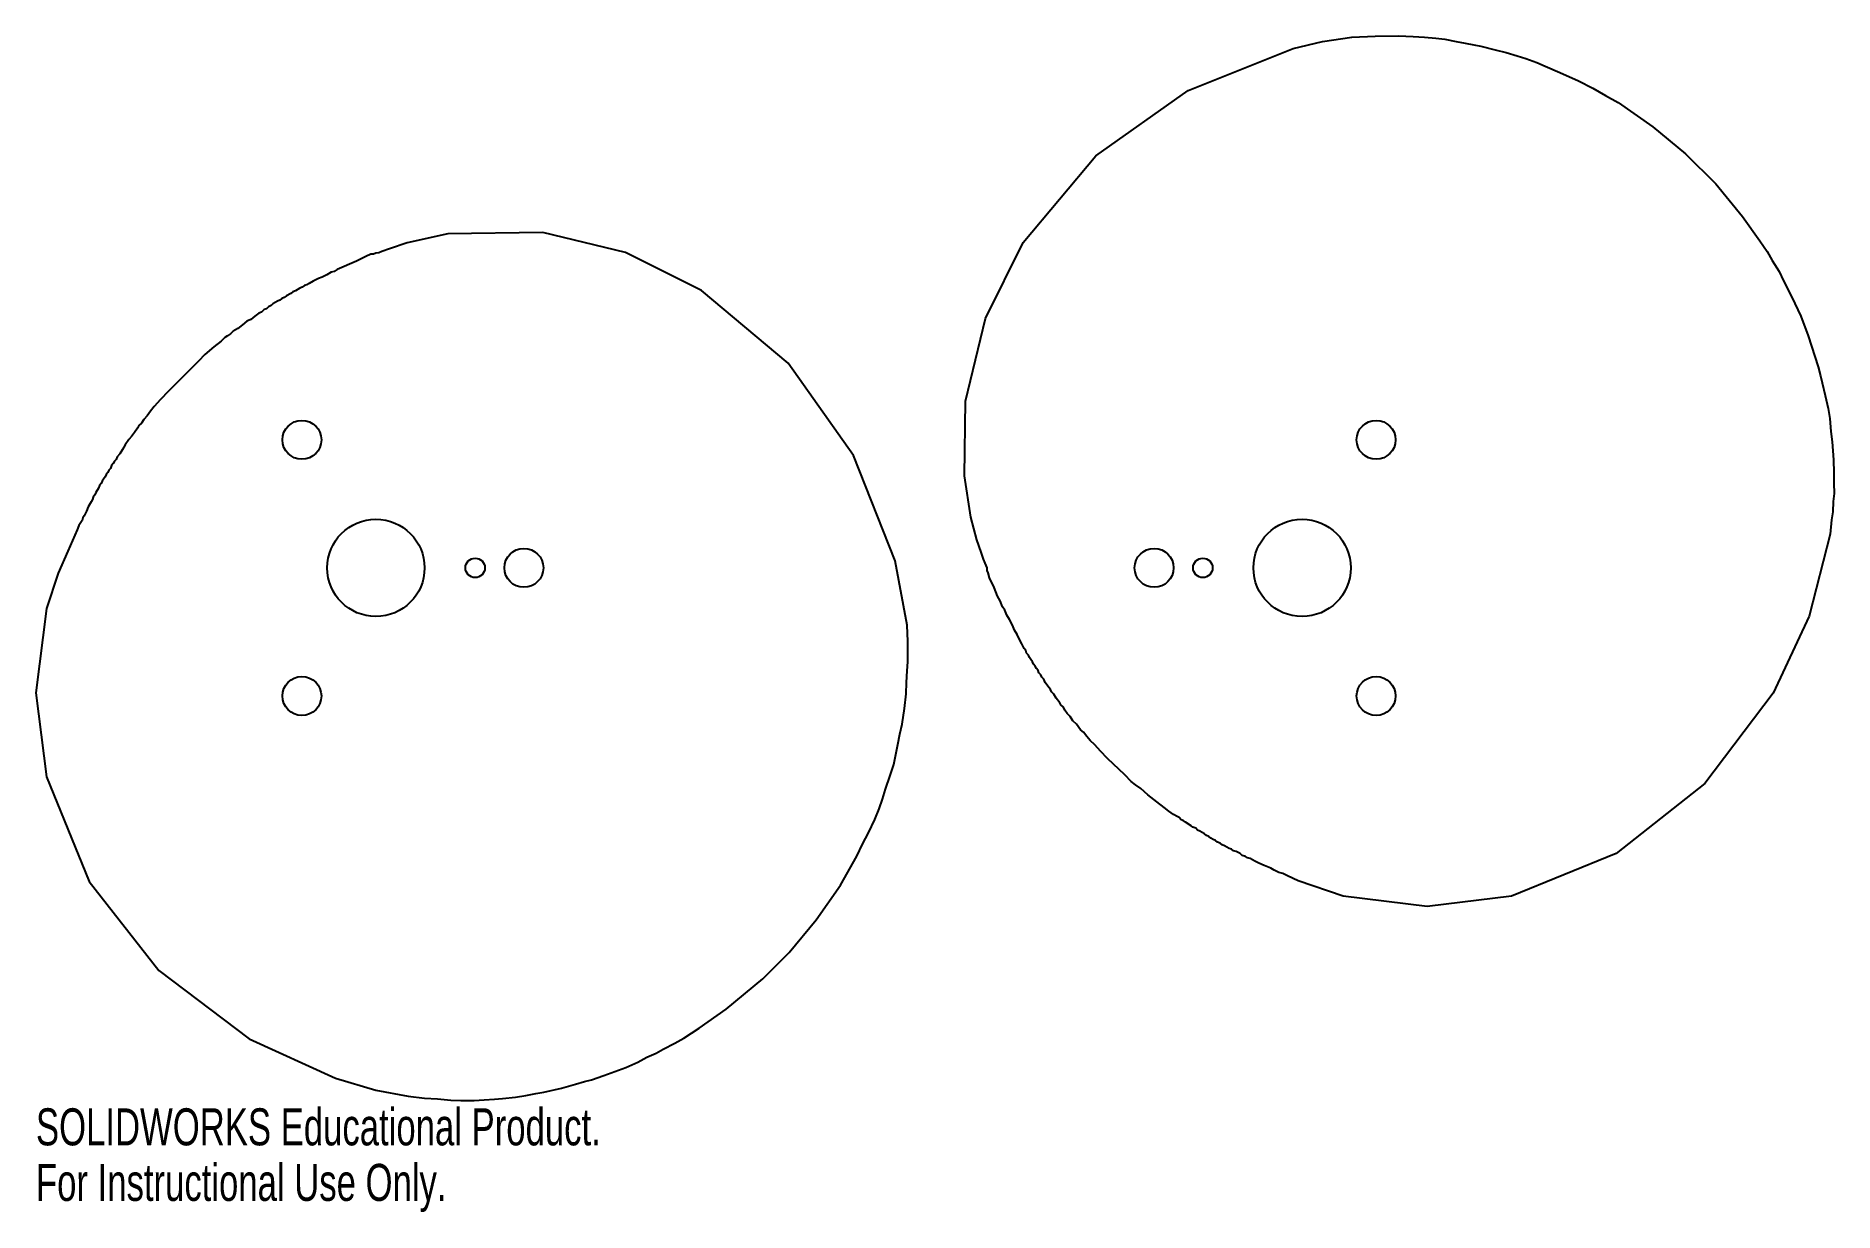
# Model space of a CAD drawing. Header units: inches. Extents: x -1.75 to 7.49, y -3.31 to 2.73.
import ezdxf

# ---------------------------------------------------------------- set-up
doc = ezdxf.new("R2010")
doc.units = ezdxf.units.IN
doc.header["$MEASUREMENT"] = 0
doc.styles.add('SLDTEXTSTYLE0', font='TXT', dxfattribs={"width": 0.7})

msp = doc.modelspace()

# ---------------------------------------------------------------- linework, layer by layer
at = {"color": 7, "linetype": 'Continuous', "flags": 128}
for points in [[(3.1391, 0), (3.129, 0.025), (3.1213, 0.0447), (3.1082, 0.0802), (3.087, 0.1443), (3.0561, 0.2608), (3.0223, 0.4733), (3.0285, 0.8571), (3.1315, 1.2808), (3.3247, 1.6718), (3.6981, 2.1169), (4.1718, 2.4535), (4.7118, 2.669), (4.861, 2.7048), (5.0123, 2.7272), (5.1319, 2.7325), (5.2517, 2.7339), (5.3268, 2.7306), (5.3857, 2.7272), (5.4446, 2.7225), (5.4906, 2.7165), (5.5486, 2.7053), (5.5942, 2.6969), (5.6397, 2.6882), (5.6754, 2.681), (5.7482, 2.6624), (5.8058, 2.6496), (5.862, 2.6313), (5.9066, 2.6182), (5.962, 2.5976), (6.0045, 2.5787), (6.0806, 2.5456), (6.1772, 2.5033), (6.2508, 2.465), (6.3151, 2.4279), (6.3794, 2.3913), (6.558, 2.2665), (6.7266, 2.1285), (6.8813, 1.9742), (7.0196, 1.8059), (7.1073, 1.6808), (7.1462, 1.6256), (7.1709, 1.579), (7.2078, 1.5224), (7.2302, 1.4747), (7.273, 1.3907), (7.3183, 1.2935), (7.3557, 1.1933), (7.4068, 1.0332), (7.419, 0.987), (7.4276, 0.9504), (7.444, 0.8854), (7.4588, 0.8199), (7.4667, 0.7678), (7.4726, 0.7009), (7.4792, 0.6486), (7.4859, 0.5548), (7.4874, 0.4877), (7.4882, 0.435), (7.4889, 0.3824), (7.484, 0.3409), (7.4824, 0.2883), (7.4761, 0.247), (7.4692, 0.1734), (7.3604, -0.2485), (7.1762, -0.6442), (6.826, -1.1079), (6.3694, -1.4671), (5.8321, -1.6871), (5.3995, -1.7411), (4.9671, -1.6874), (4.736, -1.6077), (4.6813, -1.5824), (4.6576, -1.5701), (4.6375, -1.5662), (4.6142, -1.5533), (4.5959, -1.5435), (4.5622, -1.5294), (4.5348, -1.5173), (4.5135, -1.5072), (4.4903, -1.4932), (4.477, -1.4903), (4.4657, -1.4829), (4.4498, -1.4774), (4.4395, -1.4682), (4.4182, -1.4585), (4.4053, -1.4545), (4.3944, -1.4463), (4.3816, -1.4421), (4.3703, -1.4348), (4.3585, -1.4286), (4.3462, -1.4232), (4.3356, -1.4149), (4.3229, -1.4103), (4.3123, -1.4019), (4.3004, -1.3958), (4.2888, -1.3892), (4.2783, -1.3809), (4.2658, -1.3756), (4.256, -1.3663), (4.2322, -1.354), (4.2202, -1.3479), (4.2106, -1.3383), (4.1962, -1.3329), (4.1869, -1.3258), (4.1589, -1.3074), (4.1467, -1.2991), (4.1359, -1.2941), (4.1258, -1.2831), (4.115, -1.2782), (4.0972, -1.2673), (4.0729, -1.2498), (4.0493, -1.2314), (4.0115, -1.2031), (3.964, -1.166), (3.929, -1.1346), (3.9012, -1.1144), (3.8798, -1.0979), (3.8471, -1.0639), (3.7577, -0.9805), (3.7207, -0.9413), (3.6931, -0.9092), (3.6677, -0.8874), (3.6509, -0.8664), (3.6347, -0.8448), (3.6184, -0.8322), (3.5986, -0.8041), (3.5796, -0.786), (3.5652, -0.7632), (3.5507, -0.7485), (3.5391, -0.7305), (3.5308, -0.7157), (3.5184, -0.7047), (3.5119, -0.6932), (3.4933, -0.6703), (3.4823, -0.6494), (3.4705, -0.6378), (3.4654, -0.6253), (3.4507, -0.6075), (3.4369, -0.5889), (3.4298, -0.5715), (3.4201, -0.5621), (3.4143, -0.5499), (3.404, -0.5388), (3.4007, -0.527), (3.392, -0.5167), (3.3863, -0.5045), (3.377, -0.4946), (3.3716, -0.4823), (3.3636, -0.4715), (3.3565, -0.4602), (3.3509, -0.448), (3.3422, -0.4376), (3.3376, -0.4249), (3.3296, -0.4141), (3.3179, -0.3901), (3.3103, -0.3789), (3.3062, -0.3661), (3.2981, -0.3552), (3.2943, -0.3422), (3.2799, -0.3195), (3.2695, -0.2949), (3.2537, -0.2652), (3.2398, -0.2423), (3.2302, -0.2178), (3.2187, -0.1999), (3.2062, -0.1687), (3.1927, -0.1453), (3.1755, -0.1012), (3.1519, -0.052), (3.1447, -0.0262), (3.1396, -0.0136), (3.1391, 0)], [(0, 1.6179), (-0.0126, 1.6127), (-0.0262, 1.6122), (-0.051, 1.6006), (-0.1002, 1.577), (-0.1986, 1.5331), (-0.2148, 1.5226), (-0.2294, 1.5196), (-0.2523, 1.5056), (-0.2758, 1.4937), (-0.2954, 1.4868), (-0.3222, 1.4734), (-0.3428, 1.462), (-0.3539, 1.4542), (-0.3669, 1.4504), (-0.3778, 1.4423), (-0.3902, 1.4373), (-0.4131, 1.4236), (-0.4271, 1.418), (-0.436, 1.4098), (-0.4599, 1.3978), (-0.4708, 1.39), (-0.4829, 1.3843), (-0.493, 1.3752), (-0.5054, 1.3699), (-0.5288, 1.357), (-0.5387, 1.3478), (-0.5509, 1.342), (-0.5617, 1.3314), (-0.5734, 1.3276), (-0.5874, 1.315), (-0.6017, 1.3095), (-0.6224, 1.2933), (-0.6431, 1.2772), (-0.6624, 1.2681), (-0.6858, 1.2495), (-0.7088, 1.2305), (-0.7324, 1.2172), (-0.7463, 1.202), (-0.7628, 1.192), (-0.7758, 1.1841), (-0.794, 1.1652), (-0.8319, 1.1363), (-0.878, 1.097), (-0.911, 1.0632), (-1.0651, 0.9087), (-1.1069, 0.8654), (-1.1382, 0.8297), (-1.157, 0.806), (-1.1755, 0.782), (-1.1925, 0.7619), (-1.2035, 0.7438), (-1.2178, 0.7316), (-1.2252, 0.7183), (-1.2402, 0.6964), (-1.2552, 0.6747), (-1.2694, 0.6597), (-1.2883, 0.6319), (-1.3016, 0.6089), (-1.3153, 0.5864), (-1.3288, 0.5707), (-1.3343, 0.5563), (-1.3432, 0.5481), (-1.349, 0.536), (-1.3581, 0.526), (-1.3626, 0.5111), (-1.3711, 0.5026), (-1.3763, 0.4902), (-1.3853, 0.48), (-1.3912, 0.468), (-1.3982, 0.4567), (-1.4061, 0.4458), (-1.4109, 0.4332), (-1.4196, 0.4228), (-1.4245, 0.4102), (-1.4382, 0.3873), (-1.4431, 0.3748), (-1.4512, 0.3639), (-1.455, 0.351), (-1.4627, 0.3398), (-1.4781, 0.3139), (-1.487, 0.2922), (-1.4983, 0.2679), (-1.5053, 0.2564), (-1.5086, 0.2433), (-1.5259, 0.2178), (-1.5334, 0.1955), (-1.5829, 0.0854), (-1.6325, -0.0265), (-1.6921, -0.2092), (-1.7459, -0.6416), (-1.6923, -1.0743), (-1.473, -1.6119), (-1.1146, -2.0691), (-0.6517, -2.4205), (-0.2071, -2.6232), (-0.0007, -2.6849), (0.1652, -2.7155), (0.2501, -2.7251), (0.3171, -2.7295), (0.3842, -2.7365), (0.4369, -2.7375), (0.5041, -2.737), (0.5568, -2.7346), (0.6093, -2.7308), (0.6505, -2.7263), (0.7174, -2.7207), (0.7694, -2.712), (0.8211, -2.7018), (0.8619, -2.6948), (0.9538, -2.6744), (1.0246, -2.6526), (1.0708, -2.6404), (1.1073, -2.6314), (1.1707, -2.6092), (1.2271, -2.589), (1.2831, -2.5675), (1.3449, -2.5412), (1.3913, -2.5154), (1.4395, -2.4941), (1.4761, -2.4744), (1.5352, -2.4425), (1.5819, -2.4178), (1.6604, -2.3649), (1.7986, -2.2684), (1.9865, -2.1128), (2.1221, -1.9766), (2.2606, -1.8084), (2.3863, -1.6304), (2.4697, -1.4811), (2.4987, -1.4205), (2.5302, -1.361), (2.5623, -1.2928), (2.584, -1.2378), (2.6011, -1.1879), (2.6178, -1.1379), (2.6421, -1.0667), (2.6594, -1.0102), (2.6811, -0.9071), (2.6911, -0.8553), (2.7021, -0.8038), (2.7145, -0.7219), (2.7226, -0.6472), (2.726, -0.5883), (2.7285, -0.5293), (2.7313, -0.4831), (2.7321, -0.4241), (2.7322, -0.3777), (2.7278, -0.2949), (2.6661, 0.0369), (2.4522, 0.5774), (2.1166, 1.052), (1.6723, 1.4263), (1.2816, 1.6201), (0.858, 1.7236), (0.3702, 1.7171), (0.1603, 1.6699), (0.0703, 1.6403), (0.0312, 1.6257), (0.0143, 1.6183), (0, 1.6179)]]:
    msp.add_lwpolyline(points, dxfattribs=at)
at = {"color": 7, "linetype": 'Continuous'}
for centre, radius in [((-0.38, 0.6582), 0.1), ((5.137, 0.6582), 0.1), ((0, 0), 0.25), ((4.757, 0), 0.25), ((0.76, 0), 0.1), ((3.997, 0), 0.1), ((0.51, 0), 0.05), ((4.247, 0), 0.05), ((-0.38, -0.6582), 0.1), ((5.137, -0.6582), 0.1)]:
    msp.add_circle(centre, radius, dxfattribs=at)

# ---------------------------------------------------------------- texts
at = {"color": 7, "linetype": 'Continuous', "char_height": 0.1903, "attachment_point": 1, "style": 'SLDTEXTSTYLE0'}
for s, insert in [('SOLIDWORKS Educational Product.', (-1.7459, -2.7776)), ('For Instructional Use Only.', (-1.7459, -3.0631))]:
    msp.add_mtext(s, dxfattribs=dict(at, insert=insert))

doc.saveas('drawing.dxf')
